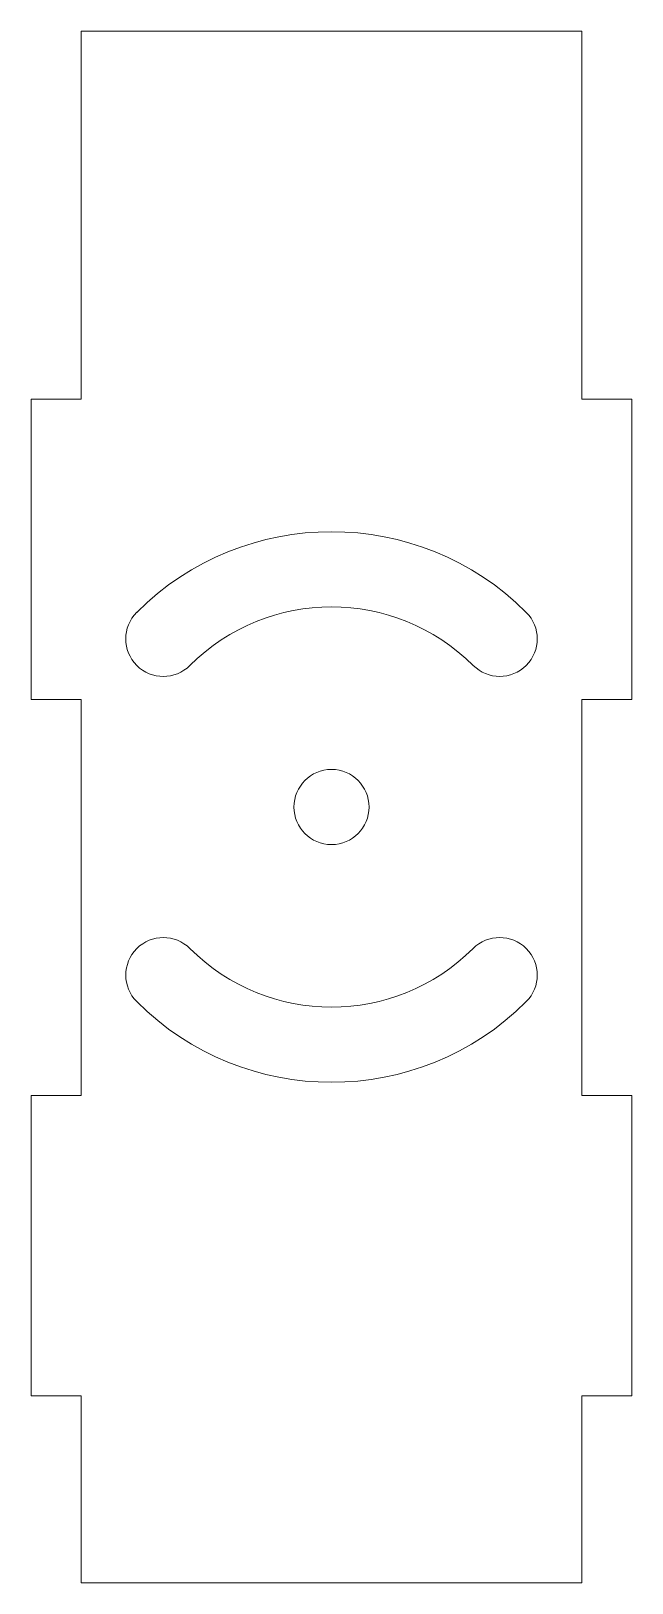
# Model space of a CAD drawing. Header units: inches. Extents: x -1.5 to 0, y 10.52 to 14.4.
import ezdxf

# ---------------------------------------------------------------- set-up
doc = ezdxf.new("R2010")
doc.units = ezdxf.units.IN
doc.header["$MEASUREMENT"] = 0

msp = doc.modelspace()

# ---------------------------------------------------------------- linework, layer by layer
at = {"color": 7, "linetype": 'Continuous', "lineweight": 15}
for p, q in [((-0.125, 14.4007), (-1.375, 14.4007)), ((-1.375, 14.4007), (-1.375, 13.4812)), ((-0.125, 14.4007), (-0.125, 13.4812)), ((-1.5, 13.4812), (-1.375, 13.4812)), ((-1.5, 13.4812), (-1.5, 12.7312)), ((0, 13.4812), (-0.125, 13.4812)), ((0, 13.4812), (0, 12.7312)), ((-1.5, 12.7312), (-1.375, 12.7312)), ((-1.375, 12.7312), (-1.375, 11.7418)), ((-0.125, 12.7312), (-0.125, 11.7418)), ((0, 12.7312), (-0.125, 12.7312)), ((-1.5, 11.7418), (-1.375, 11.7418)), ((-1.5, 11.7418), (-1.5, 10.9918)), ((0, 11.7418), (-0.125, 11.7418)), ((0, 11.7418), (0, 10.9918)), ((-1.5, 10.9918), (-1.375, 10.9918)), ((-1.375, 10.9918), (-1.375, 10.5244)), ((-0.125, 10.9918), (-0.125, 10.5244)), ((0, 10.9918), (-0.125, 10.9918)), ((-0.125, 10.5244), (-1.375, 10.5244))]:
    msp.add_line(p, q, dxfattribs=at)
msp.add_circle((-0.75, 12.4625), 0.0938, dxfattribs=at)
for centre, radius, start, end in [((-0.75, 12.4625), 0.6876, 45, 135), ((-1.1699, 12.8825), 0.0938, 135, 315), ((-0.75, 12.4625), 0.5001, 45, 135), ((-0.3301, 12.8825), 0.0937, 225, 45), ((-1.1698, 12.0427), 0.0937, 45, 225), ((-0.3302, 12.0427), 0.0938, 315, 135), ((-0.75, 12.4625), 0.5, 225, 315), ((-0.75, 12.4625), 0.6875, 225, 315)]:
    msp.add_arc(centre, radius, start, end, dxfattribs=at)

doc.saveas('drawing.dxf')
